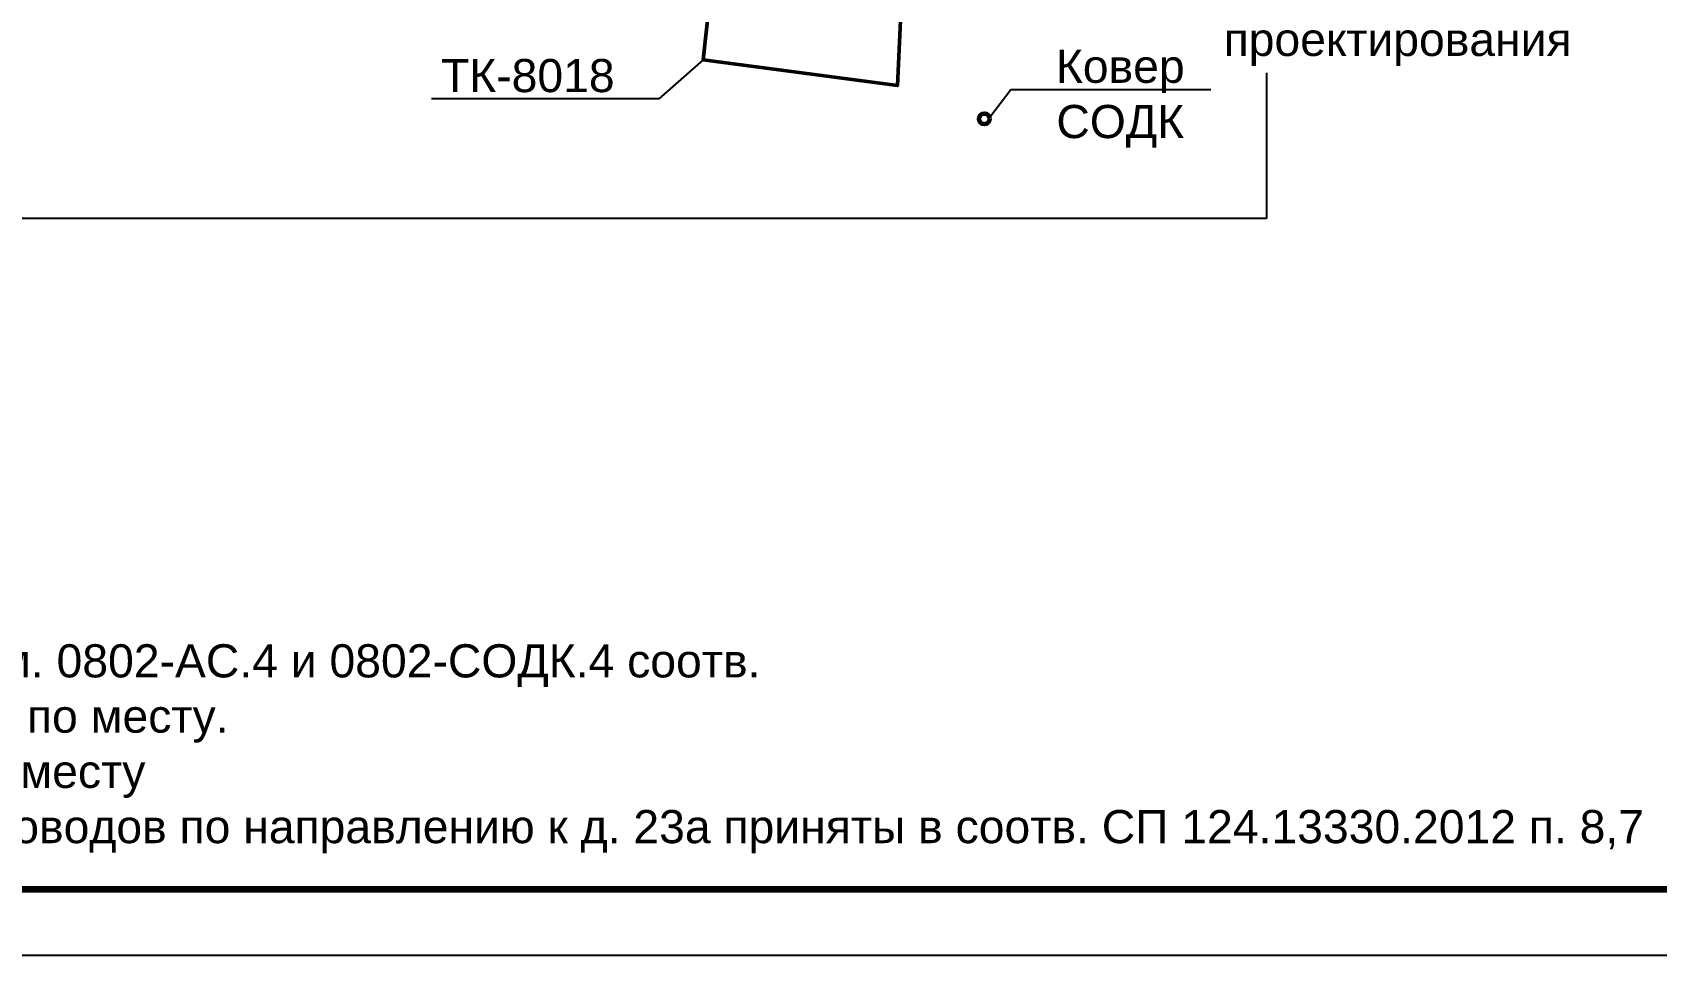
# Model space of a CAD drawing. Header units: millimetres. Extents: x 1990 to 8783, y 397 to 3825.
# Drawn here: x 3868.8 to 3991.3, y 3388.2 to 3457.8 of the extents above; entities that cross this region are included whole.
import ezdxf
from ezdxf import colors
from ezdxf.entities.mleader import LeaderData, LeaderLine
from ezdxf.enums import TextEntityAlignment as Align
from ezdxf.math import Vec2, Vec3

# ---------------------------------------------------------------- set-up
doc = ezdxf.new("R2010")
doc.units = ezdxf.units.MM
doc.header["$XCLIPFRAME"] = 2
doc.layers.add('Основной', color=1, linetype='Continuous', lineweight=60)
doc.layers.add('Форматы', color=7, linetype='Continuous')
doc.styles.add('-ISOCPEUR-', font='isocpeur.ttf')
doc.styles.get("Standard").update_dxf_attribs({"font": 'arial.ttf'})
picture_1 = doc.add_image_def('image1.jpg', size_in_pixel=(3947, 3948))

# ---------------------------------------------------------------- blocks, each defined once
blk = doc.blocks.new('*U377')
blk.add_lwpolyline([(0, 0), (420, 0), (420, -297), (0, -297)], close=True)
at = {"const_width": 0.5}
blk.add_lwpolyline([(20, -5), (415, -5), (415, -292), (20, -292)], close=True, dxfattribs=at)
blk.add_attdef('РАЗРАБОТАЛ', text='', height=2.5).set_placement((250.5, -264.22), align=Align.MIDDLE_LEFT)
at = {"flags": 8}
for tag, height, p in [('ДАТА', 2.5, (290.07, -264.4)), ('ЛИСТ', 3, (386.39, -271.92)), ('ЛИСТОВ', 3, (403.89, -271.92))]:
    blk.add_attdef(tag, text='', height=height, dxfattribs=at).set_placement(p, align=Align.MIDDLE_CENTER)
blk.add_attdef('ПРОВЕРИЛ', (250.75, -270.73), '', height=2.5)
at = {"lineweight": 30, "flags": 104}
for tag, p in [('ТЕПЛОВЫЕ_СЕТИ', (330, -269.5)), ('ИМЯ_ЧЕРТЕЖА', (330, -284.5))]:
    blk.add_attdef(tag, text='', height=3, dxfattribs=at).set_placement(p, align=Align.MIDDLE_CENTER)
at = {"style": '-ISOCPEUR-', "flags": 8}
blk.add_attdef('ФОРМАТ', text='', height=3, dxfattribs=at).set_placement((380.97, -294.75), align=Align.MIDDLE_CENTER)
blk = doc.blocks.new('_None')

msp = doc.modelspace()

# ---------------------------------------------------------------- linework, layer by layer
at = {"color": 5, "lineweight": 50}
msp.add_lwpolyline([(3920.56, 3466.788), (3934.533, 3465.277), (3934.006, 3453.794), (3919.36, 3455.748)], close=True, dxfattribs=at)
at = {"layer": 'Основной'}
msp.add_circle((3940.561, 3451.294), 0.4, dxfattribs=at)

# ---------------------------------------------------------------- block references
at = {"layer": 'Форматы'}
msp.add_blockref('*U377', (3788.632, 3685.185), dxfattribs=at)

# ---------------------------------------------------------------- texts
at = {"layer": 'Основной', "insert": (3808.632, 3415.828), "char_height": 2.5, "attachment_point": 1}
msp.add_mtext_dynamic_manual_height_columns('\\pi2.5;Примечание:\\P\\pi-7.5,l10,t10;1.^IКД у ТК-8018 и ковер СОДК см. 0802-АС.4 и 0802-СОДК.4 соотв.\\P2.^IТочку ввода в д. 23а уточнить по месту.\\P3.^IГабариты канала уточнить по месту\\P4.^IДиаметры Т1, Т2 для трубопроводов по направлению к д. 23а приняты в соотв. СП 124.13330.2012 п. 8,7', width=185, gutter_width=12.5, heights=[0], dxfattribs=at)

# ---------------------------------------------------------------- pictures from other files: only their frames are drawn
at = {"lineweight": 25}
image = msp.add_image(picture_1, insert=(3461.85, 3443.783), size_in_units=(499.995, 500.122), dxfattribs=dict(at, fade=70))
image.set_boundary_path([(2873.684, 2320.406), (3946.5, 3947.5)])

# ---------------------------------------------------------------- next in the draw order: leaders
ml = msp.add_multileader_mtext('Standard', dxfattribs=at)
ml.set_content('ТК-8018', color=256)
ml.set_leader_properties()
ml.set_arrow_properties(name='NONE')
ml.build(insert=Vec2(0, 0))
ml.multileader.update_dxf_attribs({"text_left_attachment_type": 6, "text_right_attachment_type": 6, "dogleg_length": 2, "arrow_head_size": 2.5})
ctx = ml.context
ctx.base_point, ctx.char_height, ctx.arrow_head_size, ctx.plane_origin = Vec3(3897.135, 3452.804), 2.5, 2.5, Vec3(3920.174, 3460.125)
ctx.left_attachment, ctx.right_attachment, ctx.text_align_type = 6, 6, 1
notes = []
notes.append((ctx, [(0, (1, 1, 0), (3915.999, 3452.804), (-1, 0), 2, [(0, [(3919.36, 3455.748)], 0, [])])]))
ctx.mtext.insert, ctx.mtext.alignment, ctx.mtext.flow_direction = Vec3(3906.124, 3455.804), 2, 5
ctx.mtext.has_bg_fill, ctx.mtext.bg_color, ctx.mtext.bg_scale_factor, ctx.mtext.bg_transparency, ctx.mtext.use_window_bg_color = 1, -1027028792, 1.5, 0, 1
at = {"layer": 'Основной', "lineweight": 25}
ml = msp.add_multileader_mtext('Standard', dxfattribs=at)
ml.set_content('Граница \\Pпроектирования', color=256)
ml.set_leader_properties()
ml.set_arrow_properties(name='NONE')
ml.build(insert=Vec2(0, 0))
ml.multileader.update_dxf_attribs({"text_left_attachment_type": 6, "text_right_attachment_type": 6, "dogleg_length": 2, "arrow_head_size": 2.5})
ctx = ml.context
ctx.base_point, ctx.char_height, ctx.arrow_head_size, ctx.plane_origin = Vec3(3957.36, 3459.451), 2.5, 2.5, Vec3(3944.42, 3472.34)
ctx.left_attachment, ctx.right_attachment, ctx.text_align_type = 6, 6, 1
notes.append((ctx, [(1, (1, 1, 0), (3955.36, 3459.451), (1, 0), 2, [(0, [(3944.42, 3472.34)], 0, [])])]))
ctx.mtext.insert, ctx.mtext.width, ctx.mtext.alignment, ctx.mtext.flow_direction = Vec3(3971.735, 3462.701), 24.75, 2, 5
ctx.mtext.has_bg_fill, ctx.mtext.bg_color, ctx.mtext.bg_scale_factor, ctx.mtext.bg_transparency, ctx.mtext.use_window_bg_color = 1, -1027028792, 1.5, 0, 1
for ctx, leaders in notes:
    for number, flags, end, landing, length, lines in leaders:
        leader = LeaderData()
        leader.index, (leader.has_last_leader_line, leader.has_dogleg_vector, leader.attachment_direction) = number, flags
        leader.last_leader_point, leader.dogleg_vector, leader.dogleg_length = Vec3(end), Vec3(landing), length
        for number, points, colour, breaks in lines:
            line = LeaderLine()
            line.index, line.vertices, line.color, line.breaks = number, Vec3.list(points), colors.encode_raw_color(colour), breaks
            leader.lines.append(line)
        ctx.leaders.append(leader)

# ---------------------------------------------------------------- next in the draw order: leaders
ml = msp.add_multileader_mtext('Standard', dxfattribs=at)
ml.set_content('Ковер \\PСОДК', color=256)
ml.set_leader_properties()
ml.set_arrow_properties(name='NONE')
ml.build(insert=Vec2(0, 0))
ml.multileader.update_dxf_attribs({"text_left_attachment_type": 6, "text_right_attachment_type": 6, "dogleg_length": 2, "arrow_head_size": 2.5})
ctx = ml.context
ctx.base_point, ctx.char_height, ctx.arrow_head_size, ctx.plane_origin = Vec3(3944.564, 3453.505), 2.5, 2.5, Vec3(3940.844, 3451.577)
ctx.left_attachment, ctx.right_attachment, ctx.text_align_type = 6, 6, 1
notes = []
notes.append((ctx, [(0, (1, 1, 0), (3942.564, 3453.505), (1, 0), 2, [(0, [(3940.948, 3451.398)], 0, [])])]))
ctx.mtext.insert, ctx.mtext.alignment, ctx.mtext.flow_direction = Vec3(3950.814, 3456.505), 2, 5
ctx.mtext.has_bg_fill, ctx.mtext.bg_color, ctx.mtext.bg_scale_factor, ctx.mtext.bg_transparency, ctx.mtext.use_window_bg_color = 1, -1027028792, 1.5, 0, 1
for ctx, leaders in notes:
    for number, flags, end, landing, length, lines in leaders:
        leader = LeaderData()
        leader.index, (leader.has_last_leader_line, leader.has_dogleg_vector, leader.attachment_direction) = number, flags
        leader.last_leader_point, leader.dogleg_vector, leader.dogleg_length = Vec3(end), Vec3(landing), length
        for number, points, colour, breaks in lines:
            line = LeaderLine()
            line.index, line.vertices, line.color, line.breaks = number, Vec3.list(points), colors.encode_raw_color(colour), breaks
            leader.lines.append(line)
        ctx.leaders.append(leader)

doc.saveas('drawing.dxf')
